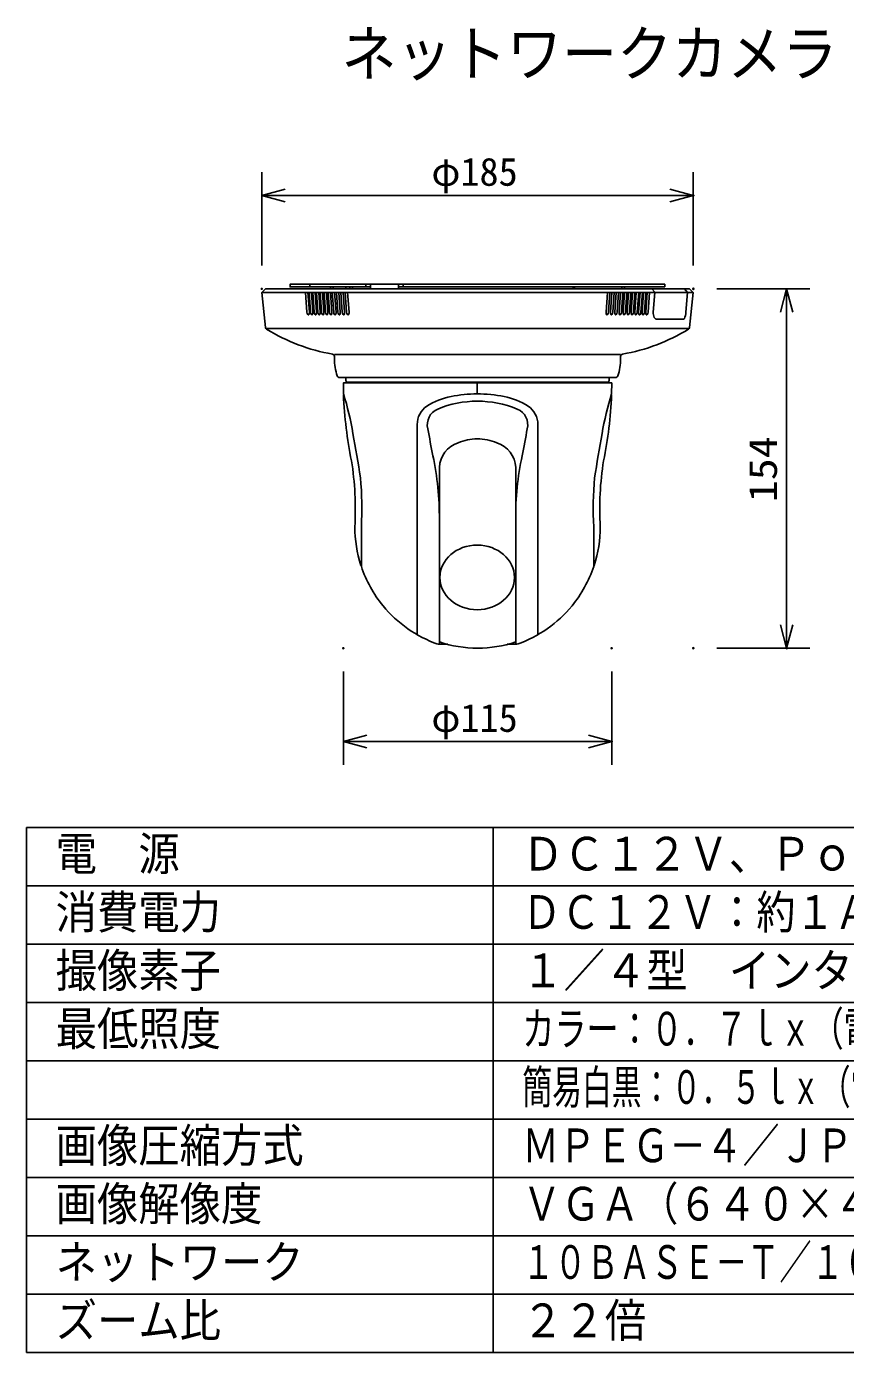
# Model space of a CAD drawing. Units: millimetres, scale not verified. Extents: x -63 to 64, y -56 to 57.
# Drawn here: x -62.5 to 7.7, y -56.4 to 57.3 of the extents above; entities that cross this region are included whole.
import ezdxf
from ezdxf.enums import TextEntityAlignment as Align

# ---------------------------------------------------------------- set-up
doc = ezdxf.new("R2010")
doc.units = ezdxf.units.MM
doc.header["$LTSCALE"] = 0.189787
doc.header["$PDMODE"] = 32
doc.header["$PDSIZE"] = 0.0949
for name, color, linetype in [('0-0_MOJI1', 2, 'Continuous'), ('0-2_GAIKEI', 1, 'Continuous'), ('0-3_WAKU', 3, 'Continuous'), ('0-4_DEFPOINTS', 7, 'Continuous')]:
    doc.layers.add(name, color=color, linetype=linetype)
doc.styles.add('ＭＳ ゴシック', font='')
doc.styles.get('ＭＳ ゴシック').set_extended_font_data('MS Gothic')

# ---------------------------------------------------------------- blocks, each defined once
blk = doc.blocks.new('_OPEN30')
at = {"layer": '0-4_DEFPOINTS'}
blk.add_line((0, 0), (-1, 0), dxfattribs=at)
blk.add_lwpolyline([(-1, 0.26795), (0, 0), (-1, -0.26795)], dxfattribs=at)

msp = doc.modelspace()

# ---------------------------------------------------------------- linework, layer by layer
at = {"layer": '0-2_GAIKEI', "color": 7}
for p, q in [((-42.0142, 31.4991), (-42.3345, 34.5006)), ((-5.6636, 34.7994), (-5.3345, 34.5006)), ((-5.6548, 31.4991), (-5.3345, 34.5006)), ((-36.1054, 28.8149), (-36.1054, 29.0103)), ((-11.5636, 28.8149), (-11.5636, 29.0103)), ((-12.0033, 27.1994), (-35.6657, 27.1994)), ((-12.3386, 25.7994), (-12.3345, 26.7394)), ((-35.328, 25.6994), (-35.299, 25.6994)), ((-12.3409, 25.6994), (-12.37, 25.6994)), ((-29.0053, 5.1575), (-29.0053, 23.1759)), ((-18.6636, 5.1575), (-18.6636, 23.1759)), ((-33.827, 11.0994), (-33.7935, 11.0994)), ((-13.842, 11.0994), (-13.8755, 11.0994)), ((-26.3789, 4.3389), (-27.2053, 4.3389)), ((-21.29, 4.3389), (-20.4636, 4.3389))]:
    msp.add_line(p, q, dxfattribs=at)
at = {"layer": '0-2_GAIKEI'}
for p, q in [((-42.3345, 34.5006), (-5.3345, 34.5006)), ((-38.5737, 34.4947), (-38.4546, 32.7935)), ((-38.3697, 34.4883), (-38.2515, 32.7994)), ((-38.2752, 34.4949), (-38.1562, 32.7937)), ((-38.2054, 35.1994), (-38.2054, 34.9594)), ((-38.0713, 34.4885), (-37.953, 32.7997)), ((-37.967, 34.4951), (-37.8479, 32.794)), ((-37.763, 34.4887), (-37.6448, 32.7999)), ((-37.6492, 34.4954), (-37.5301, 32.7942)), ((-37.4452, 34.489), (-37.327, 32.8001)), ((-37.322, 34.4956), (-37.2029, 32.7944)), ((-37.118, 34.4892), (-36.9998, 32.8004)), ((-36.9856, 34.4959), (-36.8665, 32.7947)), ((-36.7816, 34.4895), (-36.6634, 32.8007)), ((-36.6403, 34.4961), (-36.5212, 32.795)), ((-36.4454, 34.9594), (-36.4454, 34.7994)), ((-36.4364, 34.4898), (-36.3181, 32.8009)), ((-36.2864, 34.4964), (-36.1673, 32.7952)), ((-36.2054, 34.9594), (-36.2054, 34.7994)), ((-36.0824, 34.49), (-35.9642, 32.8012)), ((-35.9239, 34.4967), (-35.8049, 32.7955)), ((-35.72, 34.4903), (-35.6017, 32.8015)), ((-35.5533, 34.497), (-35.4342, 32.7958)), ((-35.3494, 34.4906), (-35.2311, 32.8017)), ((-35.1748, 34.4973), (-35.0557, 32.7961)), ((-35.1333, 34.9594), (-35.1333, 34.7994)), ((-34.9708, 34.4909), (-34.8526, 32.802)), ((-34.771, 34.9594), (-34.771, 34.7994)), ((-34.5391, 34.9594), (-34.5391, 34.7994)), ((-33.4053, 34.9594), (-33.4053, 35.1994)), ((-33.0053, 35.1994), (-33.0053, 34.7994)), ((-30.6053, 35.1994), (-30.6053, 34.7994)), ((-30.6053, 34.9594), (-7.7653, 34.9594)), ((-30.2053, 35.1994), (-30.2053, 34.9594)), ((-15.4636, 34.9594), (-15.6874, 34.7994)), ((-12.6981, 34.4909), (-12.8164, 32.802)), ((-12.4942, 34.4973), (-12.6133, 32.7961)), ((-12.3196, 34.4906), (-12.4378, 32.8017)), ((-12.1156, 34.497), (-12.2347, 32.7958)), ((-11.949, 34.4903), (-12.0672, 32.8015)), ((-11.745, 34.4967), (-11.8641, 32.7955)), ((-11.5866, 34.49), (-11.7048, 32.8012)), ((-11.3826, 34.4964), (-11.5017, 32.7952)), ((-11.4636, 34.9594), (-11.4636, 34.7994)), ((-11.2326, 34.4898), (-11.3508, 32.8009)), ((-11.2236, 34.9594), (-11.2236, 34.7994)), ((-11.0286, 34.4961), (-11.1477, 32.795)), ((-10.8873, 34.4895), (-11.0055, 32.8007)), ((-10.6833, 34.4959), (-10.8024, 32.7947)), ((-10.5509, 34.4892), (-10.6692, 32.8004)), ((-10.347, 34.4956), (-10.4661, 32.7944)), ((-10.2237, 34.489), (-10.342, 32.8001)), ((-10.0198, 34.4954), (-10.1389, 32.7942)), ((-9.9059, 34.4887), (-10.0241, 32.7999)), ((-9.7019, 34.4951), (-9.821, 32.794)), ((-9.5977, 34.4885), (-9.7159, 32.7997)), ((-9.3937, 34.4949), (-9.5128, 32.7937)), ((-9.2993, 34.4883), (-9.4175, 32.7994)), ((-9.0953, 34.4947), (-9.2144, 32.7935)), ((-8.8803, 34.7994), (-8.6478, 34.5277)), ((-8.6246, 34.5006), (-8.7648, 32.7994)), ((-7.7654, 35.1994), (-7.7653, 34.9594)), ((-5.8334, 34.5006), (-6.089, 34.7994)), ((-5.8334, 34.5006), (-5.9736, 32.7994)), ((-41.9198, 31.3994), (-5.7492, 31.3994)), ((-36.1054, 29.1794), (-11.5636, 29.1794)), ((-35.1254, 27.1994), (-35.1254, 26.8994)), ((-12.6636, 26.7994), (-35.0054, 26.7994)), ((-34.7053, 26.7994), (-34.7653, 26.7394)), ((-23.8636, 26.7994), (-23.8636, 25.7994)), ((-12.9636, 26.7994), (-12.9036, 26.7394)), ((-12.5436, 27.1994), (-12.5436, 26.8994)), ((-27.1053, 19.5014), (-27.1053, 4.4389)), ((-20.5636, 19.5014), (-20.5636, 4.4389)), ((-33.7939, 10.9994), (-33.7937, 14.3994)), ((-13.8751, 10.9994), (-13.8752, 14.3994))]:
    msp.add_line(p, q, dxfattribs=at)
at = {"layer": '0-2_GAIKEI', "color": 7}
for points in [[(-42.3345, 34.5006), (-42.0052, 34.7994), (-5.6636, 34.7994)], [(-35.3304, 25.7994), (-35.3345, 26.7394), (-12.3345, 26.7394)]]:
    msp.add_lwpolyline(points, dxfattribs=at)
at = {"layer": '0-2_GAIKEI'}
for points in [[(-33.0053, 34.9594), (-39.898, 34.9594), (-39.898, 35.1994), (-7.7654, 35.1994)], [(-8.5774, 32.2291), (-8.4772, 32.1994), (-6.1644, 32.1994)]]:
    msp.add_lwpolyline(points, dxfattribs=at)
for centre, radius, start, end in [((-38.1403, 32.8128), 0.3148, 183.51351, 222.80409), ((-38.3231, 32.6397), 0.063, 220.24769, 267.82134), ((-38.3313, 32.6352), 0.0588, 275.66612, 323.96146), ((-38.4043, 32.6869), 0.1482, 324.42554, 344.38801), ((-38.707, 32.7531), 0.4579, 346.60186, 5.81143), ((-37.8419, 32.813), 0.3148, 183.51351, 222.80409), ((-38.0247, 32.6399), 0.063, 220.24769, 267.82134), ((-38.0329, 32.6355), 0.0588, 275.66612, 323.96146), ((-38.1059, 32.6871), 0.1482, 324.42554, 344.38801), ((-38.4086, 32.7533), 0.4579, 346.60186, 5.81143), ((-37.5337, 32.8132), 0.3148, 183.51351, 222.80409), ((-37.7165, 32.6401), 0.063, 220.24769, 267.82134), ((-37.7247, 32.6357), 0.0588, 275.66612, 323.96146), ((-37.7977, 32.6873), 0.1482, 324.42554, 344.38801), ((-38.1004, 32.7535), 0.4579, 346.60186, 5.81143), ((-37.2159, 32.8135), 0.3148, 183.51351, 222.80409), ((-37.3986, 32.6404), 0.063, 220.24769, 267.82134), ((-37.4068, 32.6359), 0.0588, 275.66612, 323.96146), ((-37.4798, 32.6876), 0.1482, 324.42554, 344.38801), ((-37.7825, 32.7538), 0.4579, 346.60186, 5.81143), ((-36.8887, 32.8137), 0.3148, 183.51351, 222.80409), ((-37.0714, 32.6406), 0.063, 220.24769, 267.82134), ((-37.0796, 32.6362), 0.0588, 275.66612, 323.96146), ((-37.1526, 32.6878), 0.1482, 324.42554, 344.38801), ((-37.4553, 32.754), 0.4579, 346.60186, 5.81143), ((-36.5523, 32.814), 0.3148, 183.51351, 222.80409), ((-36.7351, 32.6409), 0.063, 220.24769, 267.82134), ((-36.7433, 32.6364), 0.0588, 275.66612, 323.96146), ((-36.8163, 32.6881), 0.1482, 324.42554, 344.38801), ((-37.119, 32.7543), 0.4579, 346.60186, 5.81143), ((-36.207, 32.8143), 0.3148, 183.51351, 222.80409), ((-36.3898, 32.6411), 0.063, 220.24769, 267.82134), ((-36.398, 32.6367), 0.0588, 275.66612, 323.96146), ((-36.471, 32.6883), 0.1482, 324.42554, 344.38801), ((-36.7737, 32.7546), 0.4579, 346.60186, 5.81143), ((-35.853, 32.8145), 0.3148, 183.51351, 222.80409), ((-36.0358, 32.6414), 0.063, 220.24769, 267.82134), ((-36.044, 32.637), 0.0588, 275.66612, 323.96146), ((-36.117, 32.6886), 0.1482, 324.42554, 344.38801), ((-36.4197, 32.7548), 0.4579, 346.60186, 5.81143), ((-35.4906, 32.8148), 0.3148, 183.51351, 222.80409), ((-35.6734, 32.6417), 0.063, 220.24769, 267.82134), ((-35.6816, 32.6373), 0.0588, 275.66612, 323.96146), ((-35.7546, 32.6889), 0.1482, 324.42554, 344.38801), ((-36.0573, 32.7551), 0.4579, 346.60186, 5.81143), ((-35.12, 32.8151), 0.3148, 183.51351, 222.80409), ((-35.3028, 32.642), 0.063, 220.24769, 267.82134), ((-35.311, 32.6375), 0.0588, 275.66612, 323.96146), ((-35.384, 32.6892), 0.1482, 324.42554, 344.38801), ((-35.6867, 32.7554), 0.4579, 346.60186, 5.81143), ((-34.7414, 32.8154), 0.3148, 183.51351, 222.80409), ((-34.9242, 32.6422), 0.063, 220.24769, 267.82134), ((-34.9324, 32.6378), 0.0588, 275.66612, 323.96146), ((-35.0054, 32.6895), 0.1482, 324.42554, 344.38801), ((-35.3081, 32.7557), 0.4579, 346.60186, 5.81143), ((-12.3608, 32.7557), 0.4579, 174.18857, 193.39814), ((-12.6635, 32.6895), 0.1482, 195.61199, 215.57446), ((-12.7365, 32.6378), 0.0588, 216.03854, 264.33388), ((-12.7447, 32.6422), 0.063, 272.17866, 319.75231), ((-12.9275, 32.8154), 0.3148, 317.19591, 356.48649), ((-11.9823, 32.7554), 0.4579, 174.18857, 193.39814), ((-12.285, 32.6892), 0.1482, 195.61199, 215.57446), ((-12.358, 32.6375), 0.0588, 216.03854, 264.33388), ((-12.3662, 32.642), 0.063, 272.17866, 319.75231), ((-12.5489, 32.8151), 0.3148, 317.19591, 356.48649), ((-11.6117, 32.7551), 0.4579, 174.18857, 193.39814), ((-11.9144, 32.6889), 0.1482, 195.61199, 215.57446), ((-11.9874, 32.6373), 0.0588, 216.03854, 264.33388), ((-11.9956, 32.6417), 0.063, 272.17866, 319.75231), ((-12.1783, 32.8148), 0.3148, 317.19591, 356.48649), ((-11.2492, 32.7548), 0.4579, 174.18857, 193.39814), ((-11.5519, 32.6886), 0.1482, 195.61199, 215.57446), ((-11.6249, 32.637), 0.0588, 216.03854, 264.33388), ((-11.6331, 32.6414), 0.063, 272.17866, 319.75231), ((-11.8159, 32.8145), 0.3148, 317.19591, 356.48649), ((-10.8953, 32.7546), 0.4579, 174.18857, 193.39814), ((-11.198, 32.6883), 0.1482, 195.61199, 215.57446), ((-11.271, 32.6367), 0.0588, 216.03854, 264.33388), ((-11.2792, 32.6411), 0.063, 272.17866, 319.75231), ((-11.4619, 32.8143), 0.3148, 317.19591, 356.48649), ((-10.55, 32.7543), 0.4579, 174.18857, 193.39814), ((-10.8527, 32.6881), 0.1482, 195.61199, 215.57446), ((-10.9257, 32.6364), 0.0588, 216.03854, 264.33388), ((-10.9339, 32.6409), 0.063, 272.17866, 319.75231), ((-11.1167, 32.814), 0.3148, 317.19591, 356.48649), ((-10.2136, 32.754), 0.4579, 174.18857, 193.39814), ((-10.5163, 32.6878), 0.1482, 195.61199, 215.57446), ((-10.5893, 32.6362), 0.0588, 216.03854, 264.33388), ((-10.5975, 32.6406), 0.063, 272.17866, 319.75231), ((-10.7803, 32.8137), 0.3148, 317.19591, 356.48649), ((-9.8864, 32.7538), 0.4579, 174.18857, 193.39814), ((-10.1891, 32.6876), 0.1482, 195.61199, 215.57446), ((-10.2621, 32.6359), 0.0588, 216.03854, 264.33388), ((-10.2703, 32.6404), 0.063, 272.17866, 319.75231), ((-10.4531, 32.8135), 0.3148, 317.19591, 356.48649), ((-9.5686, 32.7535), 0.4579, 174.18857, 193.39814), ((-9.8713, 32.6873), 0.1482, 195.61199, 215.57446), ((-9.9443, 32.6357), 0.0588, 216.03854, 264.33388), ((-9.9525, 32.6401), 0.063, 272.17866, 319.75231), ((-10.1353, 32.8132), 0.3148, 317.19591, 356.48649), ((-9.2604, 32.7533), 0.4579, 174.18857, 193.39814), ((-9.5631, 32.6871), 0.1482, 195.61199, 215.57446), ((-9.6361, 32.6355), 0.0588, 216.03854, 264.33388), ((-9.6443, 32.6399), 0.063, 272.17866, 319.75231), ((-9.827, 32.813), 0.3148, 317.19591, 356.48649), ((-8.9619, 32.7531), 0.4579, 174.18857, 193.39814), ((-9.2646, 32.6869), 0.1482, 195.61199, 215.57446), ((-9.3376, 32.6352), 0.0588, 216.03854, 264.33388), ((-9.3458, 32.6397), 0.063, 272.17866, 319.75231), ((-9.5286, 32.8128), 0.3148, 317.19591, 356.48649), ((-7.9593, 32.7078), 0.8107, 173.51189, 206.49283), ((-8.3706, 32.5268), 0.3625, 209.88949, 235.21909), ((-6.2047, 32.3185), 0.1257, 288.70108, 325.64742), ((-7.4902, 32.8587), 1.5177, 336.25322, 357.76011), ((-35.0054, 26.8994), 0.1, 180, 270), ((-12.6636, 26.8994), 0.1, 270, 0), ((-59.2813, 18.2325), 25.1179, 9.54914, 17.53301), ((-23.853, 16.2826), 8.8884, 90.06857, 112.42435), ((-23.8739, 15.988), 9.183, 67.94286, 89.93601), ((11.6124, 18.2325), 25.1179, 162.46699, 170.45086), ((-26.6767, 23.1485), 1.4645, 112.77176, 193.99269), ((-20.9922, 23.1485), 1.4645, 346.00731, 67.22824), ((317.2468, 86.6017), 351.1897, 190.46814, 190.84962), ((-364.9158, 86.6017), 351.1897, 349.15038, 349.53186), ((-157.0301, -0.1534), 124.577, 8.66132, 10.43005), ((-24.7978, 19.3921), 2.3101, 107.44446, 177.28851), ((-23.8883, 18.1321), 3.8163, 89.62881, 114.82049), ((-23.8374, 17.8694), 4.079, 66.00413, 90.36802), ((-22.8711, 19.3921), 2.3101, 2.71149, 72.55554), ((109.3612, -0.1534), 124.577, 169.56995, 171.33868), ((-51.641, 15.2843), 24.5357, 359.41202, 12.26507), ((3.972, 15.2843), 24.5357, 167.73493, 180.58798), ((-61.3358, 15.98), 27.5874, 356.71538, 5.46434), ((13.6669, 15.98), 27.5874, 174.53566, 183.28462)]:
    msp.add_arc(centre, radius, start, end, dxfattribs=at)
at = {"layer": '0-2_GAIKEI', "color": 7}
for centre, radius, start, end in [((-41.8149, 31.5166), 0.2, 185.04245, 238.3794), ((-33.5311, 44.971), 16, 238.3794, 260.13951), ((-14.1379, 44.971), 16, 279.86049, 301.6206), ((-5.854, 31.5166), 0.2, 301.6206, 354.95755), ((-36.3054, 29.0103), 0.2, 0, 80.13951), ((-31.6053, 28.8149), 4.5, 180, 199.22008), ((-16.0636, 28.8149), 4.5, 340.77992, 0), ((-11.3636, 29.0103), 0.2, 99.86049, 180), ((-35.6657, 27.3994), 0.2, 199.22008, 270), ((-12.0033, 27.3994), 0.2, 270, 340.77992), ((0.5039, 27.2002), 35.8634, 182.39845, 191.47818), ((-24.8947, 19.4951), 6.1907, 101.28729, 122.11736), ((-23.8935, 15.1929), 10.6065, 89.83837, 102.04225), ((-23.8328, 14.6421), 11.1573, 78.25984, 90.15837), ((-22.7742, 19.4951), 6.1907, 57.88264, 78.71271), ((-48.1729, 27.2002), 35.8634, 348.52182, 357.60155), ((-27.1063, 23.1761), 1.899, 124.64934, 180.00718), ((-20.5626, 23.1761), 1.899, 359.99282, 55.35066), ((-60.3413, 15.9257), 26.0301, 356.6384, 9.14686), ((12.6724, 15.9257), 26.0301, 170.85314, 183.3616), ((-23.5696, 14.4362), 10.7865, 180.19547, 198.02012), ((-24.0993, 14.4362), 10.7865, 341.97988, 359.80453), ((-23.6092, 14.4267), 10.7459, 198.59902, 219.19019), ((-24.0597, 14.4267), 10.7459, 320.80981, 341.40098), ((-23.6536, 14.4624), 10.7342, 219.48764, 250.49032), ((-24.0154, 14.4624), 10.7342, 289.50968, 320.51236), ((-27.2053, 4.4389), 0.1, 270, 359.99998), ((-23.8345, 14.2212), 10.2219, 251.33789, 288.66211), ((-20.4636, 4.4389), 0.1, 180.00002, 270)]:
    msp.add_arc(centre, radius, start, end, dxfattribs=at)
at = {"layer": '0-2_GAIKEI'}
msp.add_ellipse((-23.8636, 10.0644), major_axis=(-3.2, 0), ratio=0.866025, dxfattribs=at)
at = {"layer": '0-3_WAKU'}
for p, q in [((-42.3345, 36.8038), (-42.3345, 44.8038)), ((-5.3345, 36.8038), (-5.3345, 44.8038)), ((-40.3345, 42.8038), (-7.3345, 42.8038)), ((-3.3332, 34.7994), (4.6668, 34.7994)), ((2.6668, 32.7994), (2.6668, 5.9994)), ((-3.3332, 3.9994), (4.6668, 3.9994)), ((-35.3345, 1.9969), (-35.3345, -6.0031)), ((-12.3345, 1.9969), (-12.3345, -6.0031)), ((-33.3345, -4.0031), (-14.3345, -4.0031))]:
    msp.add_line(p, q, dxfattribs=at)
at = {"layer": '0-3_WAKU', "color": 4}
for p, q in [((-62.5001, -11.3667), (-62.5001, -56.3667)), ((-62.5001, -11.3667), (62.5001, -11.3667)), ((-22.5, -11.3667), (-22.5, -56.3667)), ((62.5001, -56.3667), (-62.5001, -56.3667))]:
    msp.add_line(p, q, dxfattribs=at)
at = {"layer": '0-3_WAKU', "color": 1}
for p, q in [((-62.5001, -16.3667), (62.5001, -16.3667)), ((-62.5001, -21.3667), (62.5001, -21.3667)), ((-62.5001, -26.3667), (62.5001, -26.3667)), ((-62.5001, -31.3667), (62.5001, -31.3667)), ((-62.5001, -36.3667), (62.5001, -36.3667)), ((-62.5001, -41.3667), (62.5001, -41.3667)), ((-62.5001, -46.3667), (62.5001, -46.3667)), ((-62.5001, -51.3667), (62.5001, -51.3667))]:
    msp.add_line(p, q, dxfattribs=at)
at = {"layer": '0-4_DEFPOINTS'}
for p in [(-5.3345, 42.8038), (-42.3345, 34.8038), (-5.3345, 34.8038), (-5.3332, 34.7994), (-35.3345, 3.9969), (-12.3345, 3.9969), (-5.3332, 3.9994), (2.6668, 3.9994), (-12.3345, -4.0031)]:
    msp.add_point(p, dxfattribs=at)

# ---------------------------------------------------------------- block references
at = {"layer": '0-3_WAKU', "xscale": 2, "yscale": 2}
for p, rotation in [((-42.3345, 42.8038), 180), ((2.6668, 34.7994), 90), ((2.6668, 3.9994), 270), ((-35.3345, -4.0031), 180)]:
    msp.add_blockref('_OPEN30', p, dxfattribs=dict(at, rotation=rotation))
for p in [(-5.3345, 42.8038), (-12.3345, -4.0031)]:
    msp.add_blockref('_OPEN30', p, dxfattribs=at)

# ---------------------------------------------------------------- texts
at = {"layer": '0-0_MOJI1', "style": 'ＭＳ ゴシック'}
for s, height, width, p in [('ネットワークカメラ', 3.849, 0.9, (-35.5, 51.8932)), ('電\u3000源', 2.886, 0.9, (-60.0001, -15.9218)), ('ＤＣ１２Ｖ、ＰｏＥ（ＩＥＥＥ８０２．３ａｆ準拠)', 2.886, 0.9, (-20, -15.9218)), ('消費電力', 2.886, 0.9, (-60.0001, -20.9218)), ('ＤＣ１２Ｖ：約１Ａ、ＰｏＥ：約１２Ｗ（クラス0機器)', 2.886, 0.85, (-20, -20.9218)), ('撮像素子', 2.886, 0.9, (-60.0001, -25.9218)), ('１／４型\u3000インターライン転送方式ＣＣＤ', 2.886, 0.9, (-20, -25.9218)), ('最低照度', 2.886, 0.9, (-60.0001, -30.9218)), ('カラー：０．７ｌｘ（電子感度アップＯＦＦ、ＡＧＣ\u3000ＨＩＧＨ時)', 2.886, 0.7, (-20, -30.9218)), ('簡易白黒：０．５ｌｘ（電子感度アップＯＦＦ、ＡＧＣ\u3000ＨＩＧＨ時)', 2.886, 0.65, (-20, -35.9218)), ('画像圧縮方式', 2.886, 0.9, (-60.0001, -40.9218)), ('ＭＰＥＧ－４／ＪＰＥＧ\u3000デュアルエンコーディング', 2.886, 0.8, (-20, -40.9218)), ('画像解像度', 2.886, 0.9, (-60.0001, -45.9218)), ('ＶＧＡ（６４０×４８０)／ＱＶＧＡ（３２０×２４０）', 2.886, 0.85, (-20, -45.9218)), ('ネットワーク', 2.886, 0.9, (-60.0001, -50.9219)), ('１０ＢＡＳＥ－Ｔ／１００ＢＡＳＥ－ＴＸ、ＲＪ４５コネクター', 2.886, 0.7, (-20, -50.9219)), ('ズーム比', 2.886, 0.9, (-60.0001, -55.9219)), ('２２倍', 2.886, 0.9, (-20, -55.9219))]:
    msp.add_text(s, height=height, dxfattribs=dict(at, width=width)).set_placement(p, align=Align.BOTTOM_LEFT)
at = {"layer": '0-3_WAKU', "style": 'ＭＳ ゴシック'}
for s, p in [('φ185', (-27.7879, 42.9133)), ('φ115', (-27.7879, -3.8936))]:
    msp.add_text(s, height=2.406, dxfattribs=at).set_placement(p, align=Align.BOTTOM_LEFT)
at = {"layer": '0-3_WAKU', "style": 'ＭＳ ゴシック', "width": 1.15}
msp.add_text('154', height=2.406, rotation=90, dxfattribs=at).set_placement((2.5572, 16.5122), align=Align.BOTTOM_LEFT)

doc.saveas('drawing.dxf')
